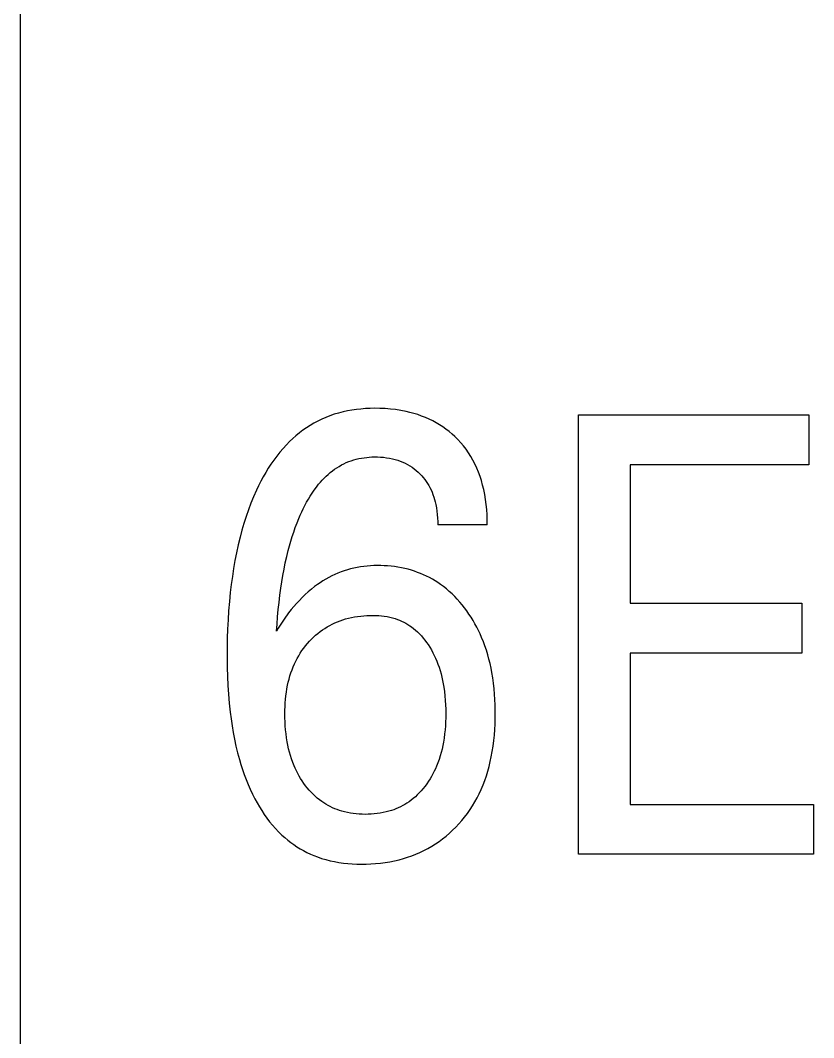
# Model space of a CAD drawing. Extents: x 10 to 879, y 6 to 221.
# Drawn here: x 740.374 to 742.618, y 136.345 to 139.221 of the extents above; entities that cross this region are included whole.
import ezdxf

# ---------------------------------------------------------------- set-up
doc = ezdxf.new("R2010")
doc.units = 0
doc.header["$LTSCALE"] = 5
doc.header["$MEASUREMENT"] = 0
doc.layers.get('0').update_dxf_attribs({"linetype": 'CONTINUOUS'})

msp = doc.modelspace()

# ---------------------------------------------------------------- linework, layer by layer
at = {"color": 7, "linetype": 'Continuous'}
for p, q in [((740.3743, 97.552), (740.3743, 193.2728)), ((740.3743, 133.2829), (740.3743, 193.2728)), ((740.3746, 97.5377), (740.3746, 193.2585)), ((740.3746, 133.2686), (740.3746, 193.2585)), ((741.2993, 138.1165), (741.2868, 138.1138)), ((741.312, 138.1188), (741.2993, 138.1165)), ((741.3247, 138.1206), (741.312, 138.1188)), ((741.3375, 138.122), (741.3247, 138.1206)), ((741.3503, 138.1231), (741.3375, 138.122)), ((741.3632, 138.1237), (741.3503, 138.1231)), ((741.376, 138.124), (741.3632, 138.1237)), ((741.391, 138.1238), (741.376, 138.124)), ((741.4059, 138.1231), (741.391, 138.1238)), ((741.4208, 138.122), (741.4059, 138.1231)), ((741.4355, 138.1202), (741.4208, 138.122)), ((741.4503, 138.1179), (741.4355, 138.1202)), ((741.4649, 138.1151), (741.4503, 138.1179)), ((741.2156, 138.0878), (741.2047, 138.082)), ((741.2267, 138.0933), (741.2156, 138.0878)), ((741.238, 138.0982), (741.2267, 138.0933)), ((741.2499, 138.1029), (741.238, 138.0982)), ((741.262, 138.107), (741.2499, 138.1029)), ((741.2743, 138.1106), (741.262, 138.107)), ((741.2868, 138.1138), (741.2743, 138.1106)), ((741.4761, 138.1124), (741.4649, 138.1151)), ((741.4872, 138.1094), (741.4761, 138.1124)), ((741.4982, 138.106), (741.4872, 138.1094)), ((741.509, 138.1022), (741.4982, 138.106)), ((741.5197, 138.098), (741.509, 138.1022)), ((741.5302, 138.0934), (741.5197, 138.098)), ((741.5406, 138.0883), (741.5302, 138.0934)), ((741.5503, 138.0831), (741.5406, 138.0883)), ((741.9529, 136.8633), (741.9529, 138.1055)), ((741.9529, 138.1055), (742.6041, 138.1055)), ((742.6041, 138.1055), (742.6041, 137.9646)), ((741.1734, 138.0618), (741.1635, 138.0543)), ((741.1836, 138.0689), (741.1734, 138.0618)), ((741.194, 138.0757), (741.1836, 138.0689)), ((741.2047, 138.082), (741.194, 138.0757)), ((741.5597, 138.0775), (741.5503, 138.0831)), ((741.5689, 138.0715), (741.5597, 138.0775)), ((741.5779, 138.0651), (741.5689, 138.0715)), ((741.5866, 138.0584), (741.5779, 138.0651)), ((741.1354, 138.0298), (741.1267, 138.021)), ((741.1445, 138.0383), (741.1354, 138.0298)), ((741.1538, 138.0465), (741.1445, 138.0383)), ((741.1635, 138.0543), (741.1538, 138.0465)), ((741.595, 138.0513), (741.5866, 138.0584)), ((741.6032, 138.0438), (741.595, 138.0513)), ((741.6116, 138.0354), (741.6032, 138.0438)), ((741.6198, 138.0266), (741.6116, 138.0354)), ((741.1172, 138.0107), (741.108, 138)), ((741.1267, 138.021), (741.1172, 138.0107)), ((741.6275, 138.0175), (741.6198, 138.0266)), ((741.6348, 138.008), (741.6275, 138.0175)), ((741.6416, 137.9982), (741.6348, 138.008)), ((741.091, 137.9778), (741.083, 137.9662)), ((741.0993, 137.989), (741.091, 137.9778)), ((741.108, 138), (741.0993, 137.989)), ((741.2961, 137.9703), (741.3029, 137.9732)), ((741.3029, 137.9732), (741.3099, 137.9757)), ((741.3099, 137.9757), (741.317, 137.978)), ((741.317, 137.978), (741.3242, 137.98)), ((741.3242, 137.98), (741.3315, 137.9817)), ((741.3315, 137.9817), (741.3388, 137.9831)), ((741.3388, 137.9831), (741.3462, 137.9843)), ((741.3462, 137.9843), (741.3537, 137.9853)), ((741.3537, 137.9853), (741.3611, 137.986)), ((741.3611, 137.986), (741.3686, 137.9864)), ((741.3686, 137.9864), (741.376, 137.9866)), ((741.376, 137.9866), (741.3846, 137.9866)), ((741.3846, 137.9866), (741.3931, 137.9862)), ((741.3931, 137.9862), (741.4016, 137.9855)), ((741.4016, 137.9855), (741.41, 137.9844)), ((741.41, 137.9844), (741.4184, 137.983)), ((741.4184, 137.983), (741.4267, 137.9812)), ((741.4267, 137.9812), (741.4341, 137.9793)), ((741.4341, 137.9793), (741.4414, 137.9771)), ((741.4414, 137.9771), (741.4487, 137.9746)), ((741.4487, 137.9746), (741.4558, 137.9718)), ((741.6481, 137.9881), (741.6416, 137.9982)), ((741.6541, 137.9778), (741.6481, 137.9881)), ((741.6599, 137.9666), (741.6541, 137.9778)), ((741.0754, 137.9544), (741.0681, 137.9423)), ((741.083, 137.9662), (741.0754, 137.9544)), ((741.2506, 137.9421), (741.2567, 137.9469)), ((741.2567, 137.9469), (741.2629, 137.9515)), ((741.2629, 137.9515), (741.2692, 137.9559)), ((741.2692, 137.9559), (741.2758, 137.9599)), ((741.2758, 137.9599), (741.2825, 137.9637)), ((741.2825, 137.9637), (741.2893, 137.9672)), ((741.2893, 137.9672), (741.2961, 137.9703)), ((741.4558, 137.9718), (741.4628, 137.9686)), ((741.4628, 137.9686), (741.4696, 137.9651)), ((741.4696, 137.9651), (741.476, 137.9614)), ((741.476, 137.9614), (741.4821, 137.9573)), ((741.4821, 137.9573), (741.4881, 137.9529)), ((741.4881, 137.9529), (741.4939, 137.9483)), ((741.4939, 137.9483), (741.4994, 137.9434)), ((741.6652, 137.9551), (741.6599, 137.9666)), ((741.67, 137.9434), (741.6652, 137.9551)), ((742.0991, 137.9646), (742.0991, 137.5729)), ((742.6041, 137.9646), (742.0991, 137.9646)), ((741.0545, 137.9177), (741.0482, 137.9051)), ((741.0611, 137.9301), (741.0545, 137.9177)), ((741.0681, 137.9423), (741.0611, 137.9301)), ((741.2179, 137.9091), (741.2229, 137.915)), ((741.2229, 137.915), (741.2281, 137.9208)), ((741.2281, 137.9208), (741.2335, 137.9264)), ((741.2335, 137.9264), (741.239, 137.9318)), ((741.239, 137.9318), (741.2447, 137.937)), ((741.2447, 137.937), (741.2506, 137.9421)), ((741.4994, 137.9434), (741.5047, 137.9382)), ((741.5047, 137.9382), (741.5094, 137.9333)), ((741.5094, 137.9333), (741.5138, 137.9281)), ((741.5138, 137.9281), (741.518, 137.9228)), ((741.518, 137.9228), (741.522, 137.9173)), ((741.522, 137.9173), (741.5258, 137.9117)), ((741.6743, 137.9315), (741.67, 137.9434)), ((741.6782, 137.9194), (741.6743, 137.9315)), ((741.6816, 137.9071), (741.6782, 137.9194)), ((741.0422, 137.8924), (741.034, 137.874)), ((741.0482, 137.9051), (741.0422, 137.8924)), ((741.1996, 137.8845), (741.2054, 137.8929)), ((741.2054, 137.8929), (741.2115, 137.9011)), ((741.2115, 137.9011), (741.2179, 137.9091)), ((741.5258, 137.9117), (741.5293, 137.9059)), ((741.5293, 137.9059), (741.5325, 137.9)), ((741.5325, 137.9), (741.5357, 137.8935)), ((741.5357, 137.8935), (741.5386, 137.8868)), ((741.5386, 137.8868), (741.5412, 137.8801)), ((741.6846, 137.8948), (741.6816, 137.9071)), ((741.6875, 137.8806), (741.6846, 137.8948)), ((741.034, 137.874), (741.0264, 137.8554)), ((741.1789, 137.8494), (741.1837, 137.8584)), ((741.1837, 137.8584), (741.1888, 137.8672)), ((741.1888, 137.8672), (741.194, 137.876)), ((741.194, 137.876), (741.1996, 137.8845)), ((741.5412, 137.8801), (741.5436, 137.8732)), ((741.5436, 137.8732), (741.5457, 137.8663)), ((741.5457, 137.8663), (741.5475, 137.8592)), ((741.5475, 137.8592), (741.5492, 137.8521)), ((741.6898, 137.8663), (741.6875, 137.8806)), ((741.6917, 137.852), (741.6898, 137.8663)), ((741.0193, 137.8367), (741.0128, 137.8177)), ((741.0264, 137.8554), (741.0193, 137.8367)), ((741.1658, 137.8217), (741.17, 137.831)), ((741.17, 137.831), (741.1743, 137.8402)), ((741.1743, 137.8402), (741.1789, 137.8494)), ((741.5492, 137.8521), (741.551, 137.8426)), ((741.551, 137.8426), (741.5524, 137.833)), ((741.5524, 137.833), (741.5534, 137.8234)), ((741.6931, 137.8376), (741.6917, 137.852)), ((741.6941, 137.8232), (741.6931, 137.8376)), ((741.0128, 137.8177), (741.0067, 137.7986)), ((741.1519, 137.787), (741.1567, 137.7997)), ((741.1567, 137.7997), (741.1618, 137.8123)), ((741.1618, 137.8123), (741.1658, 137.8217)), ((741.5534, 137.8234), (741.5542, 137.8138)), ((741.5542, 137.8138), (741.5546, 137.8042)), ((741.5546, 137.8042), (741.5547, 137.7947)), ((741.6946, 137.8089), (741.6941, 137.8232)), ((741.6948, 137.7947), (741.6946, 137.8089)), ((741.0011, 137.7793), (740.9959, 137.76)), ((741.0067, 137.7986), (741.0011, 137.7793)), ((741.1432, 137.7613), (741.1474, 137.7742)), ((741.1474, 137.7742), (741.1519, 137.787)), ((741.6948, 137.7947), (741.5547, 137.7947)), ((740.9959, 137.76), (740.9905, 137.7379)), ((741.1354, 137.7352), (741.1392, 137.7483)), ((741.1392, 137.7483), (741.1432, 137.7613)), ((740.9856, 137.7157), (740.9813, 137.6933)), ((740.9905, 137.7379), (740.9856, 137.7157)), ((741.1276, 137.7046), (741.1319, 137.7221)), ((741.1319, 137.7221), (741.1354, 137.7352)), ((740.9813, 137.6933), (740.9774, 137.6709)), ((741.12, 137.6693), (741.1236, 137.687)), ((741.1236, 137.687), (741.1276, 137.7046)), ((740.9774, 137.6709), (740.9739, 137.6484)), ((741.1167, 137.6516), (741.12, 137.6693)), ((741.2724, 137.6579), (741.2636, 137.6541)), ((741.2812, 137.6613), (741.2724, 137.6579)), ((741.2901, 137.6645), (741.2812, 137.6613)), ((741.2992, 137.6673), (741.2901, 137.6645)), ((741.3083, 137.6699), (741.2992, 137.6673)), ((741.3176, 137.6721), (741.3083, 137.6699)), ((741.3269, 137.674), (741.3176, 137.6721)), ((741.3362, 137.6756), (741.3269, 137.674)), ((741.3456, 137.6769), (741.3362, 137.6756)), ((741.3551, 137.6779), (741.3456, 137.6769)), ((741.3646, 137.6787), (741.3551, 137.6779)), ((741.3741, 137.6792), (741.3646, 137.6787)), ((741.3836, 137.6794), (741.3741, 137.6792)), ((741.3934, 137.6793), (741.3836, 137.6794)), ((741.4032, 137.679), (741.3934, 137.6793)), ((741.413, 137.6784), (741.4032, 137.679)), ((741.4228, 137.6775), (741.413, 137.6784)), ((741.4325, 137.6764), (741.4228, 137.6775)), ((741.4422, 137.6749), (741.4325, 137.6764)), ((741.4518, 137.6732), (741.4422, 137.6749)), ((741.4614, 137.6711), (741.4518, 137.6732)), ((741.4709, 137.6687), (741.4614, 137.6711)), ((741.4803, 137.6661), (741.4709, 137.6687)), ((741.4891, 137.6633), (741.4803, 137.6661)), ((741.4978, 137.6602), (741.4891, 137.6633)), ((741.5063, 137.6569), (741.4978, 137.6602)), ((741.5148, 137.6533), (741.5063, 137.6569)), ((740.9739, 137.6484), (740.9708, 137.6259)), ((741.111, 137.6159), (741.1137, 137.6338)), ((741.1137, 137.6338), (741.1167, 137.6516)), ((741.2221, 137.6309), (741.2143, 137.6255)), ((741.2301, 137.6361), (741.2221, 137.6309)), ((741.2383, 137.641), (741.2301, 137.6361)), ((741.2466, 137.6456), (741.2383, 137.641)), ((741.2551, 137.65), (741.2466, 137.6456)), ((741.2636, 137.6541), (741.2551, 137.65)), ((741.5231, 137.6494), (741.5148, 137.6533)), ((741.5313, 137.6453), (741.5231, 137.6494)), ((741.5394, 137.6409), (741.5313, 137.6453)), ((741.5473, 137.6362), (741.5394, 137.6409)), ((741.555, 137.6313), (741.5473, 137.6362)), ((741.5626, 137.6262), (741.555, 137.6313)), ((740.9681, 137.6033), (740.9655, 137.5775)), ((740.9708, 137.6259), (740.9681, 137.6033)), ((741.1082, 137.5956), (741.111, 137.6159)), ((741.1885, 137.6052), (741.1799, 137.5974)), ((741.1974, 137.6127), (741.1885, 137.6052)), ((741.2066, 137.6199), (741.1974, 137.6127)), ((741.2143, 137.6255), (741.2066, 137.6199)), ((741.5711, 137.6199), (741.5626, 137.6262)), ((741.5794, 137.6133), (741.5711, 137.6199)), ((741.5874, 137.6064), (741.5794, 137.6133)), ((741.5952, 137.5992), (741.5874, 137.6064)), ((741.6027, 137.5918), (741.5952, 137.5992)), ((740.9655, 137.5775), (740.9634, 137.5517)), ((741.1037, 137.5548), (741.1058, 137.5752)), ((741.1058, 137.5752), (741.1082, 137.5956)), ((741.1554, 137.5724), (741.1477, 137.5636)), ((741.1633, 137.581), (741.1554, 137.5724)), ((741.1714, 137.5893), (741.1633, 137.581)), ((741.1799, 137.5974), (741.1714, 137.5893)), ((741.61, 137.5841), (741.6027, 137.5918)), ((741.6171, 137.5761), (741.61, 137.5841)), ((741.6239, 137.568), (741.6171, 137.5761)), ((742.0991, 137.5729), (742.5844, 137.5729)), ((742.5844, 137.5729), (742.5844, 137.432)), ((740.9634, 137.5517), (740.9616, 137.5259)), ((741.1019, 137.5344), (741.1037, 137.5548)), ((741.133, 137.5456), (741.1201, 137.5281)), ((741.1402, 137.5547), (741.133, 137.5456)), ((741.1477, 137.5636), (741.1402, 137.5547)), ((741.6304, 137.5596), (741.6239, 137.568)), ((741.6368, 137.551), (741.6304, 137.5596)), ((741.643, 137.5422), (741.6368, 137.551)), ((741.6489, 137.5332), (741.643, 137.5422)), ((740.9616, 137.5259), (740.9604, 137.5)), ((741.0989, 137.4936), (741.1003, 137.514)), ((741.1003, 137.514), (741.1019, 137.5344)), ((741.1201, 137.5281), (741.1088, 137.5107)), ((741.2491, 137.51), (741.2563, 137.5137)), ((741.2563, 137.5137), (741.2637, 137.5172)), ((741.2637, 137.5172), (741.2712, 137.5203)), ((741.2712, 137.5203), (741.2788, 137.5233)), ((741.2788, 137.5233), (741.2865, 137.5259)), ((741.2865, 137.5259), (741.2942, 137.5283)), ((741.2942, 137.5283), (741.3021, 137.5304)), ((741.3021, 137.5304), (741.3107, 137.5324)), ((741.3107, 137.5324), (741.3194, 137.5342)), ((741.3194, 137.5342), (741.3281, 137.5356)), ((741.3281, 137.5356), (741.3369, 137.5367)), ((741.3369, 137.5367), (741.3457, 137.5376)), ((741.3457, 137.5376), (741.3545, 137.5382)), ((741.3545, 137.5382), (741.3634, 137.5385)), ((741.3634, 137.5385), (741.3722, 137.5385)), ((741.3722, 137.5385), (741.3801, 137.5383)), ((741.3801, 137.5383), (741.388, 137.5379)), ((741.388, 137.5379), (741.3958, 137.5372)), ((741.3958, 137.5372), (741.4036, 137.5362)), ((741.4036, 137.5362), (741.4114, 137.535)), ((741.4114, 137.535), (741.4191, 137.5334)), ((741.4191, 137.5334), (741.4267, 137.5316)), ((741.4267, 137.5316), (741.4342, 137.5293)), ((741.4342, 137.5293), (741.4404, 137.5272)), ((741.4404, 137.5272), (741.4465, 137.5248)), ((741.4465, 137.5248), (741.4525, 137.5222)), ((741.4525, 137.5222), (741.4584, 137.5193)), ((741.4584, 137.5193), (741.4642, 137.5163)), ((741.4642, 137.5163), (741.4699, 137.513)), ((741.4699, 137.513), (741.4754, 137.5094)), ((741.6545, 137.524), (741.6489, 137.5332)), ((741.6599, 137.5147), (741.6545, 137.524)), ((741.665, 137.5052), (741.6599, 137.5147)), ((740.9604, 137.5), (740.9595, 137.4741)), ((741.1037, 137.5023), (741.0989, 137.4936)), ((741.1088, 137.5107), (741.1037, 137.5023)), ((741.2094, 137.4824), (741.2156, 137.4876)), ((741.2156, 137.4876), (741.2219, 137.4926)), ((741.2219, 137.4926), (741.2285, 137.4973)), ((741.2285, 137.4973), (741.2352, 137.5018)), ((741.2352, 137.5018), (741.242, 137.506)), ((741.242, 137.506), (741.2491, 137.51)), ((741.4754, 137.5094), (741.4808, 137.5057)), ((741.4808, 137.5057), (741.486, 137.5017)), ((741.486, 137.5017), (741.492, 137.4968)), ((741.492, 137.4968), (741.4977, 137.4916)), ((741.4977, 137.4916), (741.5032, 137.4861)), ((741.5032, 137.4861), (741.5085, 137.4804)), ((741.6699, 137.4957), (741.665, 137.5052)), ((741.6745, 137.4859), (741.6699, 137.4957)), ((741.6788, 137.4761), (741.6745, 137.4859)), ((740.9595, 137.4741), (740.959, 137.4482)), ((741.1809, 137.4525), (741.1864, 137.4591)), ((741.1864, 137.4591), (741.1921, 137.4654)), ((741.1921, 137.4654), (741.1976, 137.4713)), ((741.1976, 137.4713), (741.2034, 137.4769)), ((741.2034, 137.4769), (741.2094, 137.4824)), ((741.5085, 137.4804), (741.5136, 137.4745)), ((741.5136, 137.4745), (741.5184, 137.4684)), ((741.5184, 137.4684), (741.523, 137.4622)), ((741.523, 137.4622), (741.5275, 137.4558)), ((741.5275, 137.4558), (741.5322, 137.4483)), ((741.6837, 137.4641), (741.6788, 137.4761)), ((741.6882, 137.452), (741.6837, 137.4641)), ((740.959, 137.4482), (740.9589, 137.4223)), ((741.1615, 137.4244), (741.166, 137.4317)), ((741.166, 137.4317), (741.1707, 137.4388)), ((741.1707, 137.4388), (741.1757, 137.4457)), ((741.1757, 137.4457), (741.1809, 137.4525)), ((741.5322, 137.4483), (741.5367, 137.4407)), ((741.5367, 137.4407), (741.5409, 137.433)), ((741.5409, 137.433), (741.5449, 137.4251)), ((741.6923, 137.4397), (741.6882, 137.452)), ((741.6961, 137.4273), (741.6923, 137.4397)), ((741.6995, 137.4149), (741.6961, 137.4273)), ((742.0991, 137.432), (742.0991, 137.0041)), ((742.5844, 137.432), (742.0991, 137.432)), ((740.9589, 137.4223), (740.9592, 137.3908)), ((741.1459, 137.3929), (741.1495, 137.4012)), ((741.1495, 137.4012), (741.1534, 137.4094)), ((741.1534, 137.4094), (741.1573, 137.417)), ((741.1573, 137.417), (741.1615, 137.4244)), ((741.5449, 137.4251), (741.5486, 137.4171)), ((741.5486, 137.4171), (741.552, 137.409)), ((741.552, 137.409), (741.5552, 137.4008)), ((741.5552, 137.4008), (741.5584, 137.3917)), ((741.7026, 137.4023), (741.6995, 137.4149)), ((741.7054, 137.3896), (741.7026, 137.4023)), ((740.9592, 137.3908), (740.96, 137.3657)), ((741.1368, 137.3673), (741.1395, 137.376)), ((741.1395, 137.376), (741.1426, 137.3845)), ((741.1426, 137.3845), (741.1459, 137.3929)), ((741.5584, 137.3917), (741.5613, 137.3826)), ((741.5613, 137.3826), (741.5639, 137.3733)), ((741.5639, 137.3733), (741.5663, 137.364)), ((741.7078, 137.3769), (741.7054, 137.3896)), ((741.7103, 137.3617), (741.7078, 137.3769)), ((740.96, 137.3657), (740.9611, 137.3405)), ((740.9611, 137.3405), (740.9628, 137.3154)), ((741.1282, 137.3311), (741.1301, 137.341)), ((741.1301, 137.341), (741.1321, 137.3499)), ((741.1321, 137.3499), (741.1343, 137.3586)), ((741.1343, 137.3586), (741.1368, 137.3673)), ((741.5663, 137.364), (741.5684, 137.3546)), ((741.5684, 137.3546), (741.5703, 137.3451)), ((741.5703, 137.3451), (741.5719, 137.3356)), ((741.7125, 137.3465), (741.7103, 137.3617)), ((741.7142, 137.3312), (741.7125, 137.3465)), ((740.9628, 137.3154), (740.9649, 137.2903)), ((741.1242, 137.3009), (741.1253, 137.311)), ((741.1253, 137.311), (741.1266, 137.321)), ((741.1266, 137.321), (741.1282, 137.3311)), ((741.5719, 137.3356), (741.5737, 137.3232)), ((741.5737, 137.3232), (741.5751, 137.3107)), ((741.5751, 137.3107), (741.5761, 137.2981)), ((741.7155, 137.3159), (741.7142, 137.3312)), ((741.7165, 137.3006), (741.7155, 137.3159)), ((740.9649, 137.2903), (740.9676, 137.2653)), ((741.1229, 137.2806), (741.1234, 137.2908)), ((741.1234, 137.2908), (741.1242, 137.3009)), ((741.5761, 137.2981), (741.5769, 137.2855)), ((741.5769, 137.2855), (741.5773, 137.2729)), ((741.7171, 137.2852), (741.7165, 137.3006)), ((741.7175, 137.2621), (741.7171, 137.2852)), ((740.9676, 137.2653), (740.9701, 137.2459)), ((741.1224, 137.2603), (741.1225, 137.2705)), ((741.1225, 137.249), (741.1224, 137.2603)), ((741.1225, 137.2705), (741.1229, 137.2806)), ((741.5773, 137.2729), (741.5774, 137.2603)), ((741.5774, 137.2603), (741.5773, 137.2489)), ((741.7173, 137.2465), (741.7175, 137.2621)), ((740.9701, 137.2459), (740.973, 137.2266)), ((740.973, 137.2266), (740.9763, 137.2073)), ((741.1228, 137.2377), (741.1225, 137.249)), ((741.1235, 137.2263), (741.1228, 137.2377)), ((741.1244, 137.2151), (741.1235, 137.2263)), ((741.5763, 137.226), (741.5754, 137.2146)), ((741.5769, 137.2374), (741.5763, 137.226)), ((741.5773, 137.2489), (741.5769, 137.2374)), ((741.716, 137.2155), (741.7168, 137.231)), ((741.7168, 137.231), (741.7173, 137.2465)), ((740.9763, 137.2073), (740.98, 137.1881)), ((741.1256, 137.2038), (741.1244, 137.2151)), ((741.1271, 137.1926), (741.1256, 137.2038)), ((741.5742, 137.2032), (741.5728, 137.1918)), ((741.5754, 137.2146), (741.5742, 137.2032)), ((741.7132, 137.1845), (741.7148, 137.2)), ((741.7148, 137.2), (741.716, 137.2155)), ((740.98, 137.1881), (740.9841, 137.169)), ((740.9841, 137.169), (740.9888, 137.1501)), ((741.1289, 137.1814), (741.1271, 137.1926)), ((741.1308, 137.1715), (741.1289, 137.1814)), ((741.1329, 137.1616), (741.1308, 137.1715)), ((741.5691, 137.1705), (741.5669, 137.1606)), ((741.5709, 137.1805), (741.5691, 137.1705)), ((741.5728, 137.1918), (741.5709, 137.1805)), ((741.7089, 137.1537), (741.7113, 137.1691)), ((741.7113, 137.1691), (741.7132, 137.1845)), ((740.9888, 137.1501), (740.9939, 137.1312)), ((741.1354, 137.1518), (741.1329, 137.1616)), ((741.1382, 137.1421), (741.1354, 137.1518)), ((741.1412, 137.1325), (741.1382, 137.1421)), ((741.5617, 137.141), (741.5586, 137.1314)), ((741.5645, 137.1508), (741.5617, 137.141)), ((741.5669, 137.1606), (741.5645, 137.1508)), ((741.7031, 137.125), (741.706, 137.1384)), ((741.706, 137.1384), (741.7089, 137.1537)), ((740.9939, 137.1312), (740.9981, 137.1169)), ((740.9981, 137.1169), (741.0027, 137.1026)), ((741.1446, 137.123), (741.1412, 137.1325)), ((741.1483, 137.1136), (741.1446, 137.123)), ((741.1516, 137.1061), (741.1483, 137.1136)), ((741.5515, 137.1124), (741.5483, 137.105)), ((741.5552, 137.1218), (741.5515, 137.1124)), ((741.5586, 137.1314), (741.5552, 137.1218)), ((741.6961, 137.0983), (741.6998, 137.1116)), ((741.6998, 137.1116), (741.7031, 137.125)), ((741.0027, 137.1026), (741.0076, 137.0885)), ((741.0076, 137.0885), (741.0129, 137.0745)), ((741.1551, 137.0987), (741.1516, 137.1061)), ((741.1588, 137.0914), (741.1551, 137.0987)), ((741.1627, 137.0843), (741.1588, 137.0914)), ((741.1669, 137.0772), (741.1627, 137.0843)), ((741.5371, 137.0832), (741.533, 137.0762)), ((741.5411, 137.0904), (741.5371, 137.0832)), ((741.5448, 137.0976), (741.5411, 137.0904)), ((741.5483, 137.105), (741.5448, 137.0976)), ((741.6876, 137.0721), (741.6921, 137.0851)), ((741.6921, 137.0851), (741.6961, 137.0983)), ((741.0129, 137.0745), (741.0185, 137.0606)), ((741.0185, 137.0606), (741.0245, 137.0469)), ((741.1712, 137.0703), (741.1669, 137.0772)), ((741.1759, 137.0636), (741.1712, 137.0703)), ((741.1807, 137.057), (741.1759, 137.0636)), ((741.1857, 137.0506), (741.1807, 137.057)), ((741.5191, 137.0561), (741.5125, 137.0477)), ((741.524, 137.0627), (741.5191, 137.0561)), ((741.5286, 137.0694), (741.524, 137.0627)), ((741.533, 137.0762), (741.5286, 137.0694)), ((741.6773, 137.0465), (741.6827, 137.0592)), ((741.6827, 137.0592), (741.6876, 137.0721)), ((741.0245, 137.0469), (741.0308, 137.0334)), ((741.0308, 137.0334), (741.0376, 137.02)), ((741.1909, 137.0444), (741.1857, 137.0506)), ((741.1963, 137.0385), (741.1909, 137.0444)), ((741.202, 137.0327), (741.1963, 137.0385)), ((741.2079, 137.0271), (741.202, 137.0327)), ((741.2139, 137.0218), (741.2079, 137.0271)), ((741.4913, 137.0258), (741.4855, 137.0208)), ((741.4969, 137.031), (741.4913, 137.0258)), ((741.5023, 137.0364), (741.4969, 137.031)), ((741.5075, 137.042), (741.5023, 137.0364)), ((741.5125, 137.0477), (741.5075, 137.042)), ((741.6657, 137.0225), (741.6716, 137.034)), ((741.6716, 137.034), (741.6773, 137.0465)), ((741.0376, 137.02), (741.0437, 137.0087)), ((741.0437, 137.0087), (741.0502, 136.9975)), ((741.0502, 136.9975), (741.057, 136.9866)), ((741.2202, 137.0168), (741.2139, 137.0218)), ((741.2267, 137.012), (741.2202, 137.0168)), ((741.2325, 137.0081), (741.2267, 137.012)), ((741.2384, 137.0044), (741.2325, 137.0081)), ((741.2444, 137.0009), (741.2384, 137.0044)), ((741.2506, 136.9977), (741.2444, 137.0009)), ((741.2569, 136.9947), (741.2506, 136.9977)), ((741.2633, 136.9919), (741.2569, 136.9947)), ((741.443, 136.9945), (741.4366, 136.9917)), ((741.4493, 136.9974), (741.443, 136.9945)), ((741.4555, 137.0006), (741.4493, 136.9974)), ((741.4616, 137.0041), (741.4555, 137.0006)), ((741.4676, 137.0077), (741.4616, 137.0041)), ((741.4734, 137.0116), (741.4676, 137.0077)), ((741.4795, 137.0161), (741.4734, 137.0116)), ((741.4855, 137.0208), (741.4795, 137.0161)), ((741.6459, 136.9893), (741.6529, 137.0001)), ((741.6529, 137.0001), (741.6595, 137.0112)), ((741.6595, 137.0112), (741.6657, 137.0225)), ((742.0991, 137.0041), (742.6177, 137.0041)), ((742.6177, 137.0041), (742.6177, 136.8633)), ((741.057, 136.9866), (741.0641, 136.9758)), ((741.0641, 136.9758), (741.0715, 136.9653)), ((741.2698, 136.9894), (741.2633, 136.9919)), ((741.2764, 136.9871), (741.2698, 136.9894)), ((741.283, 136.985), (741.2764, 136.9871)), ((741.2911, 136.9828), (741.283, 136.985)), ((741.2993, 136.9809), (741.2911, 136.9828)), ((741.3076, 136.9793), (741.2993, 136.9809)), ((741.3159, 136.9781), (741.3076, 136.9793)), ((741.3243, 136.9772), (741.3159, 136.9781)), ((741.3327, 136.9765), (741.3243, 136.9772)), ((741.3411, 136.9761), (741.3327, 136.9765)), ((741.3495, 136.976), (741.3411, 136.9761)), ((741.3581, 136.9761), (741.3495, 136.976)), ((741.3666, 136.9765), (741.3581, 136.9761)), ((741.3751, 136.9771), (741.3666, 136.9765)), ((741.3835, 136.978), (741.3751, 136.9771)), ((741.392, 136.9793), (741.3835, 136.978)), ((741.4003, 136.9808), (741.392, 136.9793)), ((741.4086, 136.9827), (741.4003, 136.9808)), ((741.4168, 136.9849), (741.4086, 136.9827)), ((741.4235, 136.9869), (741.4168, 136.9849)), ((741.4301, 136.9892), (741.4235, 136.9869)), ((741.4366, 136.9917), (741.4301, 136.9892)), ((741.6226, 136.9584), (741.6307, 136.9684)), ((741.6307, 136.9684), (741.6385, 136.9787)), ((741.6385, 136.9787), (741.6459, 136.9893)), ((741.0715, 136.9653), (741.0793, 136.9551)), ((741.0793, 136.9551), (741.0874, 136.9451)), ((741.0874, 136.9451), (741.0959, 136.9355)), ((741.5968, 136.9308), (741.6056, 136.9396)), ((741.6056, 136.9396), (741.6141, 136.9487)), ((741.6141, 136.9487), (741.6226, 136.9584)), ((741.0959, 136.9355), (741.1048, 136.9262)), ((741.1048, 136.9262), (741.1141, 136.9173)), ((741.1141, 136.9173), (741.1221, 136.9101)), ((741.1221, 136.9101), (741.1304, 136.9032)), ((741.5684, 136.9065), (741.5782, 136.9143)), ((741.5782, 136.9143), (741.5876, 136.9224)), ((741.5876, 136.9224), (741.5968, 136.9308)), ((741.1304, 136.9032), (741.1389, 136.8967)), ((741.1389, 136.8967), (741.1476, 136.8904)), ((741.1476, 136.8904), (741.1566, 136.8844)), ((741.1566, 136.8844), (741.1658, 136.8788)), ((741.5157, 136.8736), (741.5267, 136.8794)), ((741.5267, 136.8794), (741.5375, 136.8856)), ((741.5375, 136.8856), (741.5481, 136.8922)), ((741.5481, 136.8922), (741.5584, 136.8992)), ((741.5584, 136.8992), (741.5684, 136.9065)), ((741.1658, 136.8788), (741.1751, 136.8734)), ((741.1751, 136.8734), (741.1847, 136.8685)), ((741.1847, 136.8685), (741.1944, 136.8638)), ((741.1944, 136.8638), (741.2043, 136.8596)), ((741.2043, 136.8596), (741.2143, 136.8557)), ((741.2143, 136.8557), (741.2262, 136.8516)), ((741.2262, 136.8516), (741.2382, 136.848)), ((741.4456, 136.8477), (741.4576, 136.851)), ((741.4576, 136.851), (741.4695, 136.8547)), ((741.4695, 136.8547), (741.4813, 136.8588)), ((741.4813, 136.8588), (741.4929, 136.8634)), ((741.4929, 136.8634), (741.5044, 136.8683)), ((741.5044, 136.8683), (741.5157, 136.8736)), ((742.6177, 136.8633), (741.9529, 136.8633)), ((741.2382, 136.848), (741.2505, 136.8449)), ((741.2505, 136.8449), (741.2628, 136.8422)), ((741.2628, 136.8422), (741.2752, 136.84)), ((741.2752, 136.84), (741.2877, 136.8383)), ((741.2877, 136.8383), (741.3003, 136.8369)), ((741.3003, 136.8369), (741.3129, 136.836)), ((741.3129, 136.836), (741.3255, 136.8354)), ((741.3255, 136.8354), (741.3382, 136.8351)), ((741.3382, 136.8351), (741.3518, 136.8352)), ((741.3518, 136.8352), (741.3653, 136.8357)), ((741.3653, 136.8357), (741.3789, 136.8366)), ((741.3789, 136.8366), (741.3924, 136.838)), ((741.3924, 136.838), (741.4058, 136.8397)), ((741.4058, 136.8397), (741.4191, 136.8419)), ((741.4191, 136.8419), (741.4324, 136.8446)), ((741.4324, 136.8446), (741.4456, 136.8477))]:
    msp.add_line(p, q, dxfattribs=at)

doc.saveas('drawing.dxf')
